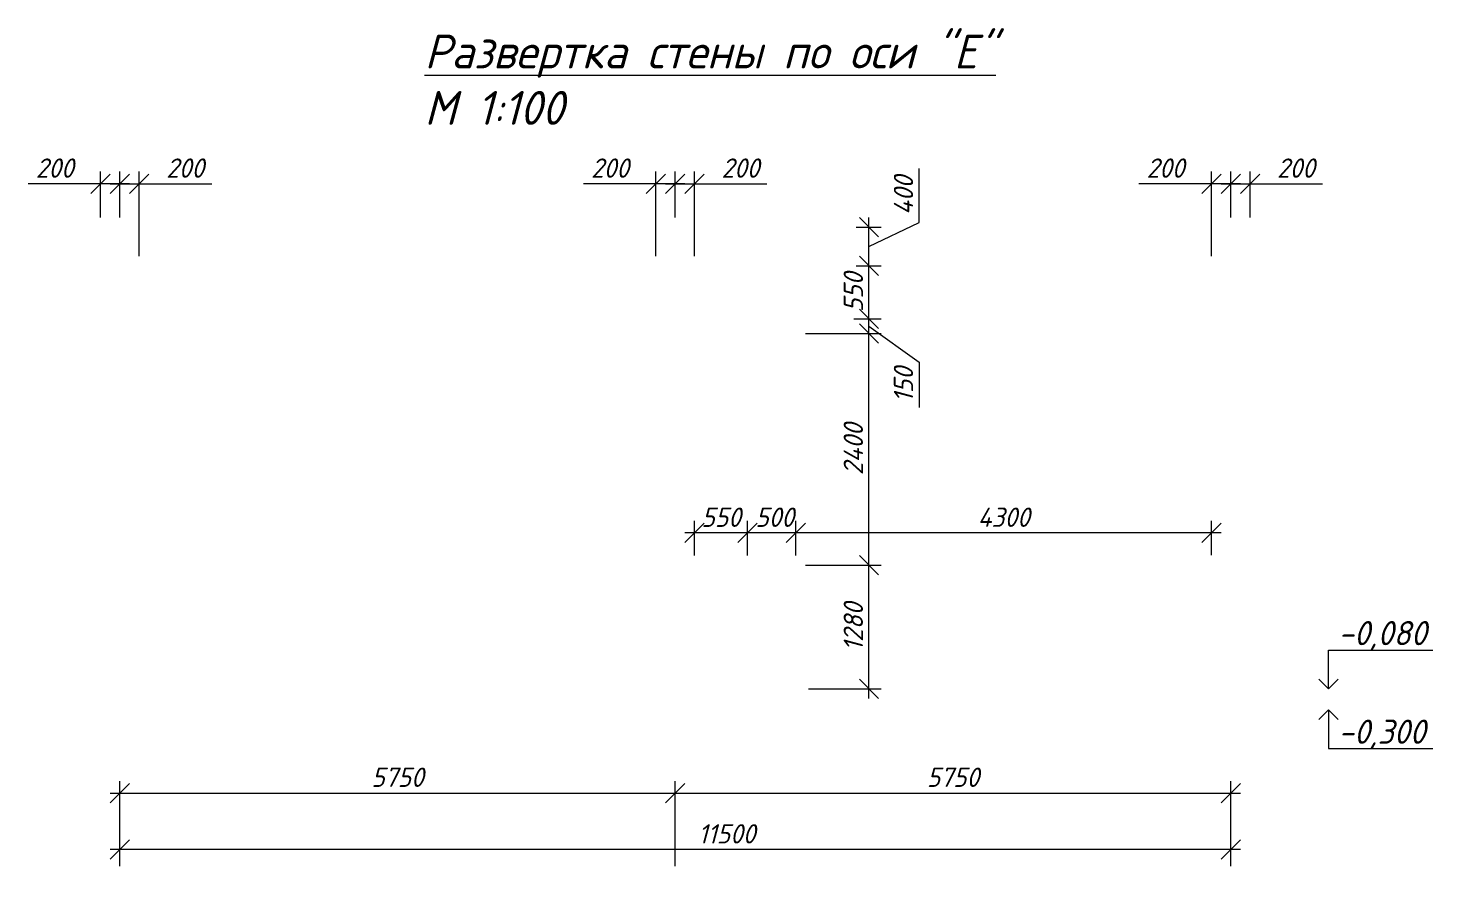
# Model space of a CAD drawing. Header units: millimetres. Extents: x 339888 to 1025294, y -263818 to -40540.
# Drawn here: x 959482 to 974023, y -263818 to -255037 of the extents above; entities that cross this region are included whole.
import ezdxf
from ezdxf import colors
from ezdxf.entities.mleader import LeaderData, LeaderLine
from ezdxf.math import Vec2, Vec3

# ---------------------------------------------------------------- set-up
doc = ezdxf.new("R2010")
doc.units = ezdxf.units.MM
doc.layers.get('0').update_dxf_attribs({"lineweight": 15})
doc.layers.add('0 @ 100', color=7, linetype='Continuous', lineweight=15)
doc.styles.add('ГОСТ 2', font='GOST_Common Italic.ttf', dxfattribs={"height": 2})
doc.styles.add('ГОСТ 3', font='GOST_Common Italic.ttf', dxfattribs={"height": 3})
doc.dimstyles.new('ГОСТ_2К', dxfattribs={"dimtxt": 2, "dimasz": 2, "dimexe": 1.25, "dimexo": 1, "dimtad": 1, "dimdec": 0, "dimtxsty": 'ГОСТ 2', "dimblk": 'OBLIQUE', "dimcen": -2.5, "dimdle": 1, "dimclrd": 251, "dimclre": 251, "dimclrt": 256, "dimadec": 1, "dimazin": 0, "dimtfac": 1, "dimtdec": 0, "dimtmove": 0, "dimatfit": 3, "dimfxl": 1, "dimlwd": 15, "dimlwe": 15, "dimarcsym": 1})

# ---------------------------------------------------------------- blocks, each defined once
blk = doc.blocks.new('_Open90')
at = {"color": 0, "linetype": 'ByBlock', "lineweight": -2}
for p, q in [((0, 0), (-1, 0)), ((-0.5, 0.5), (0, 0)), ((0, 0), (-0.5, -0.5))]:
    blk.add_line(p, q, dxfattribs=at)
blk = doc.blocks.new('_Oblique')
at = {"color": 0, "linetype": 'ByBlock', "lineweight": -2}
blk.add_line((-0.5, -0.5), (0.5, 0.5), dxfattribs=at)
blk = doc.blocks.new('*D515')
at = {"color": 251, "lineweight": 15, "transparency": 16777216}
for p, q in [((960430, -263718), (960430, -262835)), ((966180, -263718), (966180, -262835)), ((960330, -262960), (966280, -262960))]:
    blk.add_line(p, q, dxfattribs=at)
at = {"layer": 'Defpoints', "color": 0, "lineweight": 15, "transparency": 16777216}
for p in [(966180, -262960), (960430, -263818), (966180, -263818)]:
    blk.add_point(p, dxfattribs=at)
at = {"color": 251, "lineweight": 15, "transparency": 16777216, "xscale": 200, "yscale": 200, "zscale": 200, "rotation": 180}
blk.add_blockref('_Oblique', (960430, -262960), dxfattribs=at)
at = {"color": 251, "lineweight": 15, "transparency": 16777216, "xscale": 200, "yscale": 200, "zscale": 200}
blk.add_blockref('_Oblique', (966180, -262960), dxfattribs=at)
at = {"transparency": 16777216, "insert": (963305, -262796), "char_height": 200, "attachment_point": 5, "style": 'ГОСТ 2'}
blk.add_mtext('5750', dxfattribs=at)
blk = doc.blocks.new('*D516')
at = {"color": 251, "lineweight": 15, "transparency": 16777216}
for p, q in [((966180, -263718), (966180, -262835)), ((971930, -263718), (971930, -262835)), ((966080, -262960), (972030, -262960))]:
    blk.add_line(p, q, dxfattribs=at)
at = {"layer": 'Defpoints', "color": 0, "lineweight": 15, "transparency": 16777216}
for p in [(971930, -262960), (966180, -263818), (971930, -263818)]:
    blk.add_point(p, dxfattribs=at)
at = {"color": 251, "lineweight": 15, "transparency": 16777216, "xscale": 200, "yscale": 200, "zscale": 200, "rotation": 180}
blk.add_blockref('_Oblique', (966180, -262960), dxfattribs=at)
at = {"color": 251, "lineweight": 15, "transparency": 16777216, "xscale": 200, "yscale": 200, "zscale": 200}
blk.add_blockref('_Oblique', (971930, -262960), dxfattribs=at)
at = {"transparency": 16777216, "insert": (969055, -262796), "char_height": 200, "attachment_point": 5, "style": 'ГОСТ 2'}
blk.add_mtext('5750', dxfattribs=at)
blk = doc.blocks.new('*D517')
at = {"color": 251, "lineweight": 15, "transparency": 16777216}
for p, q in [((960430, -263718), (960430, -263419)), ((971930, -263717), (971930, -263419)), ((972030, -263544), (960330, -263544))]:
    blk.add_line(p, q, dxfattribs=at)
at = {"layer": 'Defpoints', "color": 0, "lineweight": 15, "transparency": 16777216}
for p in [(960430, -263544), (960430, -263818), (971930, -263817)]:
    blk.add_point(p, dxfattribs=at)
at = {"color": 251, "lineweight": 15, "transparency": 16777216, "xscale": 200, "yscale": 200, "zscale": 200, "rotation": 180}
blk.add_blockref('_Oblique', (960430, -263544), dxfattribs=at)
at = {"color": 251, "lineweight": 15, "transparency": 16777216, "xscale": 200, "yscale": 200, "zscale": 200}
blk.add_blockref('_Oblique', (971930, -263544), dxfattribs=at)
at = {"transparency": 16777216, "insert": (966714, -263382), "char_height": 200, "attachment_point": 5, "style": 'ГОСТ 2'}
blk.add_mtext('11500', dxfattribs=at)
blk = doc.blocks.new('*D537')
at = {"color": 251, "lineweight": 15, "transparency": 16777216}
for p, q in [((971730, -256649), (970980, -256649)), ((971730, -257399), (971730, -256524)), ((972030, -256649), (971730, -256649)), ((971930, -256999), (971930, -256524))]:
    blk.add_line(p, q, dxfattribs=at)
at = {"layer": 'Defpoints', "color": 0, "lineweight": 15, "transparency": 16777216}
for p in [(971730, -256649), (971930, -257099), (971730, -257499)]:
    blk.add_point(p, dxfattribs=at)
at = {"color": 251, "lineweight": 15, "transparency": 16777216, "xscale": 200, "yscale": 200, "zscale": 200, "rotation": 180}
blk.add_blockref('_Oblique', (971730, -256649), dxfattribs=at)
at = {"color": 251, "lineweight": 15, "transparency": 16777216, "xscale": 200, "yscale": 200, "zscale": 200}
blk.add_blockref('_Oblique', (971930, -256649), dxfattribs=at)
at = {"lineweight": 15, "transparency": 16777216, "insert": (971255, -256487), "char_height": 200, "attachment_point": 5, "style": 'ГОСТ 2'}
blk.add_mtext('200', dxfattribs=at)
blk = doc.blocks.new('*D538')
at = {"color": 251, "lineweight": 15, "transparency": 16777216}
for p, q in [((971830, -256649), (972130, -256649)), ((971930, -256999), (971930, -256524)), ((972130, -256999), (972130, -256524)), ((972130, -256649), (972880, -256649))]:
    blk.add_line(p, q, dxfattribs=at)
at = {"layer": 'Defpoints', "color": 0, "lineweight": 15, "transparency": 16777216}
for p in [(972130, -256649), (971930, -257099), (972130, -257099)]:
    blk.add_point(p, dxfattribs=at)
at = {"color": 251, "lineweight": 15, "transparency": 16777216, "xscale": 200, "yscale": 200, "zscale": 200, "rotation": 180}
blk.add_blockref('_Oblique', (971930, -256649), dxfattribs=at)
at = {"color": 251, "lineweight": 15, "transparency": 16777216, "xscale": 200, "yscale": 200, "zscale": 200}
blk.add_blockref('_Oblique', (972130, -256649), dxfattribs=at)
at = {"lineweight": 15, "transparency": 16777216, "insert": (972605, -256487), "char_height": 200, "attachment_point": 5, "style": 'ГОСТ 2'}
blk.add_mtext('200', dxfattribs=at)
blk = doc.blocks.new('*D539')
at = {"color": 251, "lineweight": 15, "transparency": 16777216}
for p, q in [((965980, -256649), (965230, -256649)), ((965980, -257399), (965980, -256524)), ((966280, -256649), (965980, -256649)), ((966180, -256999), (966180, -256524))]:
    blk.add_line(p, q, dxfattribs=at)
at = {"layer": 'Defpoints', "color": 0, "lineweight": 15, "transparency": 16777216}
for p in [(965980, -256649), (966180, -257099), (965980, -257499)]:
    blk.add_point(p, dxfattribs=at)
at = {"color": 251, "lineweight": 15, "transparency": 16777216, "xscale": 200, "yscale": 200, "zscale": 200, "rotation": 180}
blk.add_blockref('_Oblique', (965980, -256649), dxfattribs=at)
at = {"color": 251, "lineweight": 15, "transparency": 16777216, "xscale": 200, "yscale": 200, "zscale": 200}
blk.add_blockref('_Oblique', (966180, -256649), dxfattribs=at)
at = {"lineweight": 15, "transparency": 16777216, "insert": (965505, -256487), "char_height": 200, "attachment_point": 5, "style": 'ГОСТ 2'}
blk.add_mtext('200', dxfattribs=at)
blk = doc.blocks.new('*D540')
at = {"color": 251, "lineweight": 15, "transparency": 16777216}
for p, q in [((966080, -256649), (966380, -256649)), ((966180, -256999), (966180, -256524)), ((966380, -257399), (966380, -256524)), ((966380, -256649), (967130, -256649))]:
    blk.add_line(p, q, dxfattribs=at)
at = {"layer": 'Defpoints', "color": 0, "lineweight": 15, "transparency": 16777216}
for p in [(966380, -256649), (966180, -257099), (966380, -257499)]:
    blk.add_point(p, dxfattribs=at)
at = {"color": 251, "lineweight": 15, "transparency": 16777216, "xscale": 200, "yscale": 200, "zscale": 200, "rotation": 180}
blk.add_blockref('_Oblique', (966180, -256649), dxfattribs=at)
at = {"color": 251, "lineweight": 15, "transparency": 16777216, "xscale": 200, "yscale": 200, "zscale": 200}
blk.add_blockref('_Oblique', (966380, -256649), dxfattribs=at)
at = {"lineweight": 15, "transparency": 16777216, "insert": (966855, -256487), "char_height": 200, "attachment_point": 5, "style": 'ГОСТ 2'}
blk.add_mtext('200', dxfattribs=at)
blk = doc.blocks.new('*D541')
at = {"color": 251, "lineweight": 15, "transparency": 16777216}
for p, q in [((960231, -256649), (959482, -256649)), ((960231, -256999), (960231, -256524)), ((960532, -256649), (960231, -256649)), ((960432, -256999), (960432, -256524))]:
    blk.add_line(p, q, dxfattribs=at)
at = {"layer": 'Defpoints', "color": 0, "lineweight": 15, "transparency": 16777216}
for p in [(960231, -256649), (960231, -257099), (960432, -257099)]:
    blk.add_point(p, dxfattribs=at)
at = {"color": 251, "lineweight": 15, "transparency": 16777216, "xscale": 200, "yscale": 200, "zscale": 200, "rotation": 180}
blk.add_blockref('_Oblique', (960231, -256649), dxfattribs=at)
at = {"color": 251, "lineweight": 15, "transparency": 16777216, "xscale": 200, "yscale": 200, "zscale": 200}
blk.add_blockref('_Oblique', (960432, -256649), dxfattribs=at)
at = {"lineweight": 15, "transparency": 16777216, "insert": (959757, -256487), "char_height": 200, "attachment_point": 5, "style": 'ГОСТ 2'}
blk.add_mtext('200', dxfattribs=at)
blk = doc.blocks.new('*D542')
at = {"color": 251, "lineweight": 15, "transparency": 16777216}
for p, q in [((960332, -256649), (960632, -256649)), ((960432, -256999), (960432, -256524)), ((960632, -257399), (960632, -256524)), ((960632, -256649), (961382, -256649))]:
    blk.add_line(p, q, dxfattribs=at)
at = {"layer": 'Defpoints', "color": 0, "lineweight": 15, "transparency": 16777216}
for p in [(960632, -256649), (960432, -257099), (960632, -257499)]:
    blk.add_point(p, dxfattribs=at)
at = {"color": 251, "lineweight": 15, "transparency": 16777216, "xscale": 200, "yscale": 200, "zscale": 200, "rotation": 180}
blk.add_blockref('_Oblique', (960432, -256649), dxfattribs=at)
at = {"color": 251, "lineweight": 15, "transparency": 16777216, "xscale": 200, "yscale": 200, "zscale": 200}
blk.add_blockref('_Oblique', (960632, -256649), dxfattribs=at)
at = {"lineweight": 15, "transparency": 16777216, "insert": (961107, -256487), "char_height": 200, "attachment_point": 5, "style": 'ГОСТ 2'}
blk.add_mtext('200', dxfattribs=at)
blk = doc.blocks.new('*D543')
at = {"color": 251, "lineweight": 15, "transparency": 16777216}
for p, q in [((967430, -260499), (967430, -260140)), ((971730, -260496), (971730, -260140)), ((971830, -260265), (967330, -260265))]:
    blk.add_line(p, q, dxfattribs=at)
at = {"layer": 'Defpoints', "color": 0, "lineweight": 15, "transparency": 16777216}
for p in [(967430, -260265), (967430, -260599), (971730, -260596)]:
    blk.add_point(p, dxfattribs=at)
at = {"color": 251, "lineweight": 15, "transparency": 16777216, "xscale": 200, "yscale": 200, "zscale": 200, "rotation": 180}
blk.add_blockref('_Oblique', (967430, -260265), dxfattribs=at)
at = {"color": 251, "lineweight": 15, "transparency": 16777216, "xscale": 200, "yscale": 200, "zscale": 200}
blk.add_blockref('_Oblique', (971730, -260265), dxfattribs=at)
at = {"lineweight": 15, "transparency": 16777216, "insert": (969580, -260103), "char_height": 200, "attachment_point": 5, "style": 'ГОСТ 2'}
blk.add_mtext('4300', dxfattribs=at)
blk = doc.blocks.new('*D544')
at = {"color": 251, "lineweight": 15, "transparency": 16777216}
for p, q in [((966930, -260499), (966930, -260140)), ((967430, -260499), (967430, -260140)), ((967530, -260265), (966830, -260265))]:
    blk.add_line(p, q, dxfattribs=at)
at = {"layer": 'Defpoints', "color": 0, "lineweight": 15, "transparency": 16777216}
for p in [(966930, -260265), (966930, -260599), (967430, -260599)]:
    blk.add_point(p, dxfattribs=at)
at = {"color": 251, "lineweight": 15, "transparency": 16777216, "xscale": 200, "yscale": 200, "zscale": 200, "rotation": 180}
blk.add_blockref('_Oblique', (966930, -260265), dxfattribs=at)
at = {"color": 251, "lineweight": 15, "transparency": 16777216, "xscale": 200, "yscale": 200, "zscale": 200}
blk.add_blockref('_Oblique', (967430, -260265), dxfattribs=at)
at = {"lineweight": 15, "transparency": 16777216, "insert": (967209, -260103), "char_height": 200, "attachment_point": 5, "style": 'ГОСТ 2'}
blk.add_mtext('500', dxfattribs=at)
blk = doc.blocks.new('*D545')
at = {"color": 251, "lineweight": 15, "transparency": 16777216}
for p, q in [((966380, -260499), (966380, -260140)), ((966930, -260499), (966930, -260140)), ((967030, -260265), (966280, -260265))]:
    blk.add_line(p, q, dxfattribs=at)
at = {"layer": 'Defpoints', "color": 0, "lineweight": 15, "transparency": 16777216}
for p in [(966380, -260265), (966380, -260599), (966930, -260599)]:
    blk.add_point(p, dxfattribs=at)
at = {"color": 251, "lineweight": 15, "transparency": 16777216, "xscale": 200, "yscale": 200, "zscale": 200, "rotation": 180}
blk.add_blockref('_Oblique', (966380, -260265), dxfattribs=at)
at = {"color": 251, "lineweight": 15, "transparency": 16777216, "xscale": 200, "yscale": 200, "zscale": 200}
blk.add_blockref('_Oblique', (966930, -260265), dxfattribs=at)
at = {"lineweight": 15, "transparency": 16777216, "insert": (966655, -260103), "char_height": 200, "attachment_point": 5, "style": 'ГОСТ 2'}
blk.add_mtext('550', dxfattribs=at)
blk = doc.blocks.new('*D546')
at = {"color": 251, "lineweight": 15, "transparency": 16777216}
for p, q in [((968186, -261979), (968186, -260499)), ((967530, -260599), (968311, -260599)), ((967560, -261879), (968311, -261879))]:
    blk.add_line(p, q, dxfattribs=at)
at = {"layer": 'Defpoints', "color": 0, "lineweight": 15, "transparency": 16777216}
for p in [(967430, -260599), (968186, -260599), (967460, -261879)]:
    blk.add_point(p, dxfattribs=at)
at = {"color": 251, "lineweight": 15, "transparency": 16777216, "xscale": 200, "yscale": 200, "zscale": 200}
for p, rotation in [((968186, -260599), 90), ((968186, -261879), 270)]:
    blk.add_blockref('_Oblique', p, dxfattribs=dict(at, rotation=rotation))
at = {"lineweight": 15, "transparency": 16777216, "insert": (968024, -261239), "char_height": 200, "attachment_point": 5, "rotation": 90, "style": 'ГОСТ 2'}
blk.add_mtext('1280', dxfattribs=at)
blk = doc.blocks.new('*D547')
at = {"color": 251, "lineweight": 15, "transparency": 16777216}
for p, q in [((968186, -260699), (968186, -258099)), ((967530, -258199), (968311, -258199)), ((967530, -260599), (968311, -260599))]:
    blk.add_line(p, q, dxfattribs=at)
at = {"layer": 'Defpoints', "color": 0, "lineweight": 15, "transparency": 16777216}
for p in [(967430, -258199), (968186, -258199), (967430, -260599)]:
    blk.add_point(p, dxfattribs=at)
at = {"color": 251, "lineweight": 15, "transparency": 16777216, "xscale": 200, "yscale": 200, "zscale": 200}
for p, rotation in [((968186, -258199), 90), ((968186, -260599), 270)]:
    blk.add_blockref('_Oblique', p, dxfattribs=dict(at, rotation=rotation))
at = {"lineweight": 15, "transparency": 16777216, "insert": (968024, -259399), "char_height": 200, "attachment_point": 5, "rotation": 90, "style": 'ГОСТ 2'}
blk.add_mtext('2400', dxfattribs=at)
blk = doc.blocks.new('*D548')
at = {"color": 251, "lineweight": 15, "transparency": 16777216}
for p, q in [((968186, -258299), (968186, -257949)), ((968030, -258049), (968311, -258049)), ((967530, -258199), (968311, -258199)), ((968186, -258124), (968705, -258496)), ((968705, -258496), (968705, -258967))]:
    blk.add_line(p, q, dxfattribs=at)
at = {"layer": 'Defpoints', "color": 0, "lineweight": 15, "transparency": 16777216}
for p in [(967930, -258049), (968186, -258049), (967430, -258199)]:
    blk.add_point(p, dxfattribs=at)
at = {"color": 251, "lineweight": 15, "transparency": 16777216, "xscale": 200, "yscale": 200, "zscale": 200}
for p, rotation in [((968186, -258049), 90), ((968186, -258199), 270)]:
    blk.add_blockref('_Oblique', p, dxfattribs=dict(at, rotation=rotation))
at = {"lineweight": 15, "transparency": 16777216, "insert": (968543, -258731), "char_height": 200, "attachment_point": 5, "rotation": 90, "style": 'ГОСТ 2'}
blk.add_mtext('150', dxfattribs=at)
blk = doc.blocks.new('*D549')
at = {"color": 251, "lineweight": 15, "transparency": 16777216}
for p, q in [((968053, -257499), (968311, -257499)), ((968186, -258149), (968186, -257399)), ((968030, -258049), (968311, -258049))]:
    blk.add_line(p, q, dxfattribs=at)
at = {"layer": 'Defpoints', "color": 0, "lineweight": 15, "transparency": 16777216}
for p in [(967953, -257499), (968186, -257499), (967930, -258049)]:
    blk.add_point(p, dxfattribs=at)
at = {"color": 251, "lineweight": 15, "transparency": 16777216, "xscale": 200, "yscale": 200, "zscale": 200}
for p, rotation in [((968186, -257499), 90), ((968186, -258049), 270)]:
    blk.add_blockref('_Oblique', p, dxfattribs=dict(at, rotation=rotation))
at = {"lineweight": 15, "transparency": 16777216, "insert": (968024, -257774), "char_height": 200, "attachment_point": 5, "rotation": 90, "style": 'ГОСТ 2'}
blk.add_mtext('550', dxfattribs=at)
blk = doc.blocks.new('*D550')
at = {"color": 251, "lineweight": 15, "transparency": 16777216}
for p, q in [((968705, -257049), (968705, -256490)), ((968186, -257599), (968186, -256999)), ((968186, -257299), (968705, -257049)), ((968053, -257099), (968311, -257099)), ((968053, -257499), (968311, -257499))]:
    blk.add_line(p, q, dxfattribs=at)
at = {"layer": 'Defpoints', "color": 0, "lineweight": 15, "transparency": 16777216}
for p in [(967953, -257099), (968186, -257099), (967953, -257499)]:
    blk.add_point(p, dxfattribs=at)
at = {"color": 251, "lineweight": 15, "transparency": 16777216, "xscale": 200, "yscale": 200, "zscale": 200}
for p, rotation in [((968186, -257099), 90), ((968186, -257499), 270)]:
    blk.add_blockref('_Oblique', p, dxfattribs=dict(at, rotation=rotation))
at = {"lineweight": 15, "transparency": 16777216, "insert": (968543, -256770), "char_height": 200, "attachment_point": 5, "rotation": 90, "style": 'ГОСТ 2'}
blk.add_mtext('400', dxfattribs=at)

msp = doc.modelspace()

# ---------------------------------------------------------------- texts
at = {"layer": '0 @ 100', "insert": (962516.31416, -255105.10332), "char_height": 350, "attachment_point": 1, "style": 'ГОСТ 3'}
msp.add_mtext_dynamic_manual_height_columns('\\pi1068.6;{\\LРазвертка стены по оси "Е"\\P\\pi3516.9;}М 1:100', width=8440.921773, gutter_width=1500, heights=[0], dxfattribs=at)

# ---------------------------------------------------------------- dimensions: what is measured, and where the dimension line sits
at = {"layer": '0 @ 100', "lineweight": 15}
for base, p1, p2, override, picture, middle in [((960231.45828, -256649.12141), (960431.71367, -257098.79542), (960231.45828, -257098.79542), {"dimscale": 100, "dimtix": 0, "dimtofl": 1, "dimtmove": 0, "dimatfit": 3}, '*D541', (959756.53404, -256486.62141)), ((960632.09657, -256649.12141), (960431.71367, -257098.79542), (960632.09657, -257498.79542), {"dimscale": 100, "dimtix": 0, "dimtofl": 1, "dimtmove": 0, "dimatfit": 3}, '*D542', (961107.02081, -256486.62141)), ((965979.84118, -256649.12141), (966180.09657, -257098.79542), (965979.84118, -257498.79542), {"dimscale": 100, "dimtix": 0, "dimtofl": 1, "dimtmove": 0, "dimatfit": 3}, '*D539', (965504.91694, -256486.62141)), ((966379.84118, -256649.12141), (966180.09657, -257098.79542), (966379.84118, -257498.79542), {"dimscale": 100, "dimtix": 0, "dimtofl": 1, "dimtmove": 0, "dimatfit": 3}, '*D540', (966854.76542, -256486.62141)), ((971729.5858, -256649.12141), (971929.84118, -257098.79542), (971729.5858, -257498.79542), {"dimscale": 100, "dimtix": 0, "dimtofl": 1, "dimtmove": 0, "dimatfit": 3}, '*D537', (971254.66155, -256486.62141)), ((966379.84118, -260265.04766), (966929.84118, -260598.79542), (966379.84118, -260598.79542), {"dimscale": 100, "dimtix": 0, "dimtofl": 1, "dimtmove": 1, "dimatfit": 3}, '*D545', (966654.84118, -260102.54766)), ((967429.84118, -260265.04766), (971729.5858, -260596.11086), (967429.84118, -260598.79542), {"dimscale": 100, "dimtix": 0, "dimtofl": 1, "dimtmove": 0, "dimatfit": 3}, '*D543', (969579.71349, -260102.54766))]:
    dim = msp.add_linear_dim(base=base, p1=p1, p2=p2, dimstyle='ГОСТ_2К', override=override, dxfattribs=at)
    dim.commit()
    dim.dimension.update_dxf_attribs({"geometry": picture, "text_midpoint": middle})
for base, p1, p2, override, picture, middle in [((972130.22408, -256649.12141), (971929.84118, -257098.79542), (972130.22408, -257098.79542), {"dimscale": 100, "dimtix": 0, "dimtofl": 1, "dimtmove": 0, "dimatfit": 3}, '*D538', (972605.14832, -256649.12141)), ((966929.84118, -260265.04766), (967429.84118, -260598.79542), (966929.84118, -260598.79542), {"dimscale": 100, "dimtix": 0, "dimtofl": 1, "dimtmove": 1, "dimatfit": 3}, '*D544', (967209.01563, -260265.04766))]:
    dim = msp.add_linear_dim(base=base, p1=p1, p2=p2, dimstyle='ГОСТ_2К', override=override, dxfattribs=at)
    dim.commit()
    dim.dimension.update_dxf_attribs({"geometry": picture, "text_midpoint": middle, "dimtype": 160})
for base, p1, p2, picture, middle in [((968186.25739, -257098.79542), (967952.7415, -257498.79542), (967952.7415, -257098.79542), '*D550', (968705.00739, -256986.851)), ((968186.25739, -258048.79542), (967429.84118, -258198.79542), (967929.84118, -258048.79542), '*D548', (968705.00739, -258558.1122))]:
    dim = msp.add_linear_dim(base=base, p1=p1, p2=p2, angle=90, dimstyle='ГОСТ_2К', override={"dimscale": 100, "dimtix": 0, "dimtofl": 1, "dimtmove": 1, "dimatfit": 3}, dxfattribs=at)
    dim.commit()
    dim.dimension.update_dxf_attribs({"geometry": picture, "text_midpoint": middle, "dimtype": 160})
for base, p1, p2, override, picture, middle in [((968186.25739, -257498.79542), (967929.84118, -258048.79542), (967952.7415, -257498.79542), {"dimscale": 100, "dimtix": 0, "dimtofl": 1, "dimtmove": 1, "dimatfit": 3}, '*D549', (968023.75739, -257773.79542)), ((968186.25739, -258198.79542), (967429.84118, -260598.79542), (967429.84118, -258198.79542), {"dimscale": 100, "dimtix": 0, "dimtofl": 1, "dimtmove": 1, "dimatfit": 3}, '*D547', (968023.75739, -259398.79542)), ((968186.25739, -260598.79542), (967459.95511, -261878.79574), (967429.84118, -260598.79542), {"dimscale": 100, "dimtix": 0, "dimtofl": 1, "dimtmove": 0, "dimatfit": 3}, '*D546', (968023.75739, -261238.79558))]:
    dim = msp.add_linear_dim(base=base, p1=p1, p2=p2, angle=90, dimstyle='ГОСТ_2К', override=override, dxfattribs=at)
    dim.commit()
    dim.dimension.update_dxf_attribs({"geometry": picture, "text_midpoint": middle})
at = {"layer": '0 @ 100'}
for base, p1, p2, override, picture, middle in [((966179.84118, -262960.16587), (960429.84118, -263817.8653), (966179.84118, -263817.8653), {"dimscale": 100, "dimtix": 0, "dimtofl": 1, "dimtmove": 0, "dimatfit": 3}, '*D515', (963304.84118, -262796.37799)), ((971929.84118, -262960.16587), (966179.84118, -263817.8653), (971929.84118, -263817.8653), {"dimscale": 100, "dimtix": 0, "dimtofl": 1, "dimtmove": 1, "dimatfit": 3}, '*D516', (969054.84118, -262796.37799))]:
    dim = msp.add_linear_dim(base=base, p1=p1, p2=p2, dimstyle='ГОСТ_2К', override=override, dxfattribs=at)
    dim.commit()
    dim.dimension.update_dxf_attribs({"geometry": picture, "text_midpoint": middle})
dim = msp.add_linear_dim(base=(960429.84118, -263544.09734), p1=(971929.84118, -263817.35629), p2=(960429.84118, -263817.86857), dimstyle='ГОСТ_2К', override={"dimscale": 100, "dimtix": 0, "dimtofl": 1, "dimtmove": 1, "dimatfit": 3}, dxfattribs=at)
dim.commit()
dim.dimension.update_dxf_attribs({"geometry": '*D517', "text_midpoint": (966713.92128, -263544.09734), "dimtype": 160})

# ---------------------------------------------------------------- leaders
at = {"layer": '0 @ 100', "lineweight": 18}
ml = msp.add_multileader_mtext('Standard', dxfattribs=at)
ml.set_content('-0,080', color=256, style='ГОСТ 3')
ml.set_leader_properties(color=256, linetype='ByLayer', lineweight=15)
ml.set_arrow_properties(name='OPEN90')
ml.build(insert=Vec2(0, 0))
ml.multileader.update_dxf_attribs({"text_left_attachment_type": 6, "text_right_attachment_type": 6, "dogleg_length": 0, "arrow_head_size": 200, "scale": 100})
ctx = ml.context
ctx.base_point, ctx.scale, ctx.char_height, ctx.arrow_head_size, ctx.landing_gap_size, ctx.plane_origin = Vec3(972943.12187, -261478.23649), 100, 250, 200, 100, Vec3(970522.21564, -261878.797)
ctx.left_attachment, ctx.right_attachment = 6, 6
notes = []
notes.append((ctx, [(0, (1, 1, 0), (972943.12187, -261478.23649), (1, 0), 0, [(0, [(972943.12187, -261878.79373)], 0, [])])]))
ctx.mtext.insert, ctx.mtext.flow_direction = Vec3(973043.12187, -261178.23649), 5
ml = msp.add_multileader_mtext('Standard', dxfattribs=at)
ml.set_content('-0,300', color=256, style='ГОСТ 3')
ml.set_leader_properties(color=256, linetype='ByLayer', lineweight=15)
ml.set_arrow_properties(name='OPEN90')
ml.build(insert=Vec2(0, 0))
ml.multileader.update_dxf_attribs({"text_left_attachment_type": 6, "text_right_attachment_type": 6, "dogleg_length": 0, "arrow_head_size": 200, "scale": 100})
ctx = ml.context
ctx.base_point, ctx.scale, ctx.char_height, ctx.arrow_head_size, ctx.landing_gap_size, ctx.plane_origin = Vec3(972943.12187, -262499.35096), 100, 250, 200, 100, Vec3(970522.21564, -262098.797)
ctx.left_attachment, ctx.right_attachment = 6, 6
notes.append((ctx, [(0, (1, 1, 0), (972943.12187, -262499.35096), (1, 0), 0, [(0, [(972943.12187, -262098.79373)], 0, [])])]))
ctx.mtext.insert, ctx.mtext.flow_direction = Vec3(973043.12187, -262199.35096), 5
for ctx, leaders in notes:
    for number, flags, end, landing, length, lines in leaders:
        leader = LeaderData()
        leader.index, (leader.has_last_leader_line, leader.has_dogleg_vector, leader.attachment_direction) = number, flags
        leader.last_leader_point, leader.dogleg_vector, leader.dogleg_length = Vec3(end), Vec3(landing), length
        for number, points, colour, breaks in lines:
            line = LeaderLine()
            line.index, line.vertices, line.color, line.breaks = number, Vec3.list(points), colors.encode_raw_color(colour), breaks
            leader.lines.append(line)
        ctx.leaders.append(leader)

doc.saveas('drawing.dxf')
